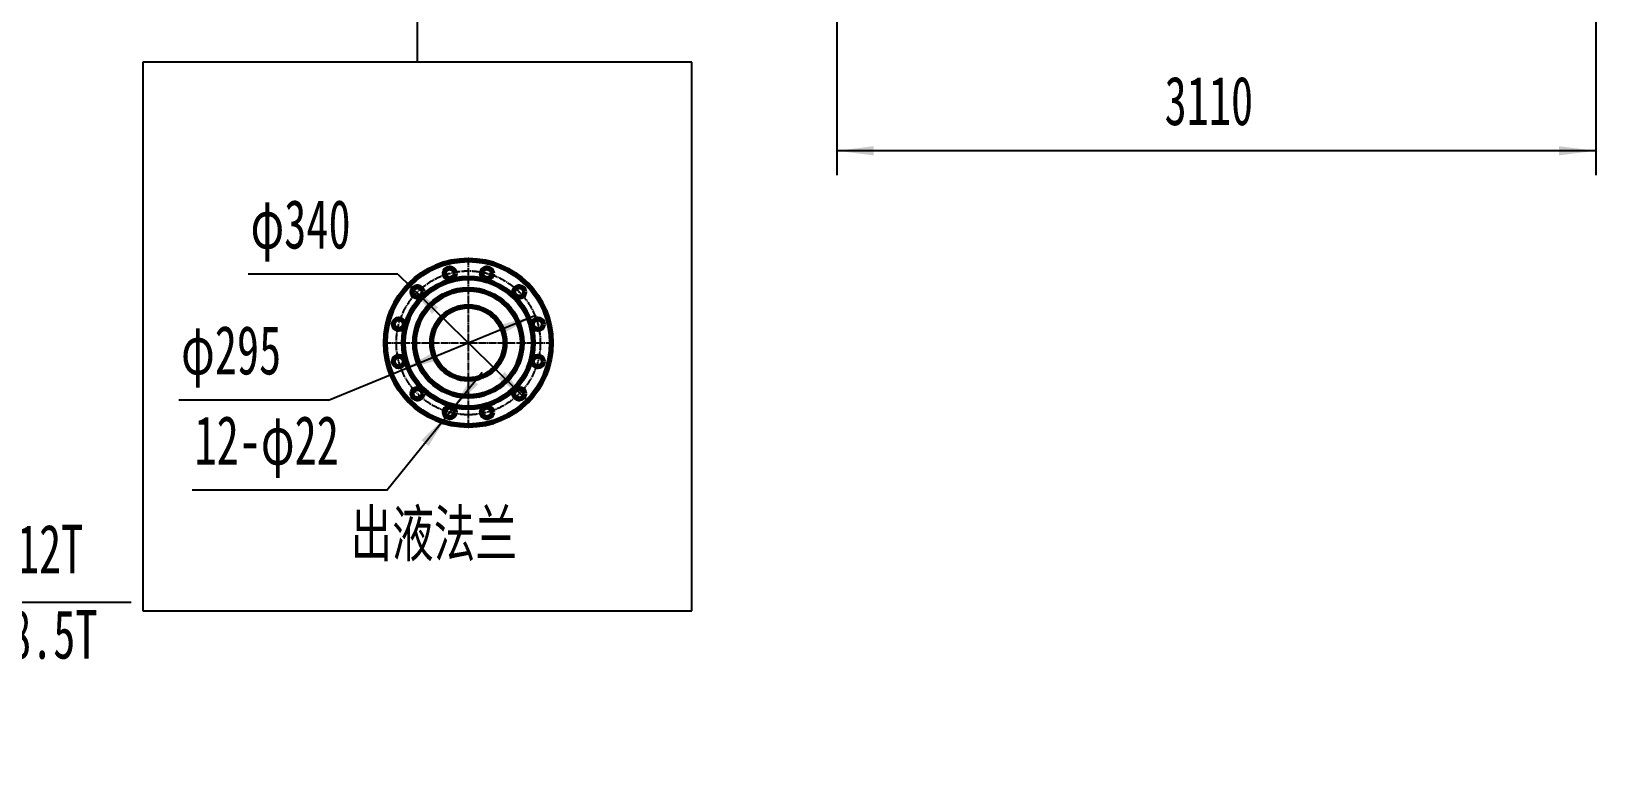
# Model space of a CAD drawing. Header units: millimetres. Extents: x -14850 to 14850, y -10500 to 10500.
# Drawn here: x 4764 to 11176, y -3061 to -20 of the extents above; entities that cross this region are included whole.
import ezdxf

# ---------------------------------------------------------------- set-up
doc = ezdxf.new("R2010")
doc.units = ezdxf.units.MM
doc.linetypes.add('EB_DASHDOT', pattern=[39, 30, -3, 3, -3])
for name, color, linetype, lineweight in [('CAXA0', 7, 'Continuous', 70), ('CAXA1', 1, 'EB_DASHDOT', 25), ('CAXA4', 3, 'Continuous', 25)]:
    doc.layers.add(name, color=color, linetype=linetype, lineweight=lineweight)
doc.styles.add('标准', font='', dxfattribs={"width": 0.667})
doc.styles.get('标准').set_extended_font_data('SimSun')
doc.dimstyles.new('标准', dxfattribs={"dimscale": 50, "dimtxt": 4, "dimasz": 3, "dimexe": 2, "dimexo": 0, "dimtad": 1, "dimdec": 1, "dimdsep": 46, "dimtxsty": '标准', "dimcen": 0, "dimdle": 4, "dimaunit": 1, "dimazin": 2, "dimtfac": 1, "dimtdec": 3, "dimtmove": 0, "dimatfit": 3, "dimfxl": 0, "dimtolj": 1, "dimtzin": 0, "dimarcsym": 0})

# ---------------------------------------------------------------- blocks, each defined once
blk = doc.blocks.new('*D71')
at = {"layer": 'CAXA4', "linetype": 'Continuous', "lineweight": 25}
blk.add_hatch(color=0, dxfattribs=at).paths.add_polyline_path([(2955.3, -3060.7), (3080.2, -2975.7), (3055.5, -2947.5)], flags=0)
at = {"layer": 'CAXA4', "color": 0, "linetype": 'Continuous', "lineweight": 25}
for p, q in [((2955.3, -3060.7), (3749.3, -2361.8)), ((3749.3, -2361.8), (5173.4, -2361.8))]:
    blk.add_line(p, q, dxfattribs=at)
at = {"layer": 'CAXA4', "color": 0, "linetype": 'Continuous', "lineweight": 25, "char_height": 200, "attachment_point": 1, "style": '标准'}
for s, insert in [('\\fSimSun|b0|i0|p34;运行载荷：12T', (3795, -2043.1)), ('\\fSimSun|b0|i0|p34;设备载荷：8.5T', (3762.3, -2393))]:
    blk.add_mtext(s, dxfattribs=dict(at, insert=insert))
blk = doc.blocks.new('*D282')
at = {"layer": 'CAXA4', "linetype": 'Continuous', "lineweight": 25}
for points in [[(8065.7, -510.4), (8215.7, -491.6), (8215.7, -529.1)], [(11175.7, -510.4), (11025.7, -491.6), (11025.7, -529.1)]]:
    blk.add_hatch(color=0, dxfattribs=at).paths.add_polyline_path(points, flags=0)
at = {"layer": 'CAXA4', "color": 0, "linetype": 'Continuous', "lineweight": 25}
for p, q in [((8065.7, 2108.9), (8065.7, -610.4)), ((11175.7, 2108.9), (11175.7, -610.4)), ((11175.7, -510.4), (8065.7, -510.4))]:
    blk.add_line(p, q, dxfattribs=at)
at = {"layer": 'CAXA4', "color": 0, "linetype": 'Continuous', "lineweight": 25, "insert": (9408.7, -205.1), "char_height": 200, "attachment_point": 1, "style": '标准'}
blk.add_mtext('\\fSimSun|b0|i0|p34;3110', dxfattribs=at)
blk = doc.blocks.new('*D298')
at = {"layer": 'CAXA4', "linetype": 'Continuous', "lineweight": 25}
for points in [[(6311.5, -1060.7), (6405.8, -1178.7), (6432, -1151.9)], [(6798.7, -1535), (6678.1, -1443.8), (6704.3, -1417)]]:
    blk.add_hatch(color=0, dxfattribs=at).paths.add_polyline_path(points, flags=0)
at = {"layer": 'CAXA4', "color": 0, "linetype": 'Continuous', "lineweight": 25}
for q in [(5652.3, -1016.3), (6798.7, -1535)]:
    blk.add_line((6265.9, -1016.3), q, dxfattribs=at)
at = {"layer": 'CAXA4', "color": 0, "linetype": 'Continuous', "lineweight": 25, "insert": (5662.3, -711.1), "char_height": 200, "attachment_point": 1, "style": '标准'}
blk.add_mtext('\\fSimSun|b0|i0|p34;φ340', dxfattribs=at)
blk = doc.blocks.new('*D299')
at = {"layer": 'CAXA4', "linetype": 'Continuous', "lineweight": 25}
for points in [[(6486.2, -1573.5), (6594.8, -1468.3), (6565.6, -1444.8)], [(6471.2, -1592.2), (6391.8, -1720.8), (6362.6, -1697.3)]]:
    blk.add_hatch(color=0, dxfattribs=at).paths.add_polyline_path(points, flags=0)
at = {"layer": 'CAXA4', "color": 0, "linetype": 'Continuous', "lineweight": 25}
for q in [(6611.5, -1417.6), (5422.6, -1902.6)]:
    blk.add_line((6221.6, -1902.6), q, dxfattribs=at)
at = {"layer": 'CAXA4', "color": 0, "linetype": 'Continuous', "lineweight": 25, "insert": (5432.6, -1597.4), "char_height": 200, "attachment_point": 1, "style": '标准'}
blk.add_mtext('\\fSimSun|b0|i0|p34;12-φ22', dxfattribs=at)
blk = doc.blocks.new('*D300')
at = {"layer": 'CAXA4', "linetype": 'Continuous', "lineweight": 25}
for points in [[(6828.1, -1186.1), (6696.4, -1260.3), (6682.1, -1225.6)], [(6282.1, -1409.6), (6428, -1370.1), (6413.8, -1335.4)]]:
    blk.add_hatch(color=0, dxfattribs=at).paths.add_polyline_path(points, flags=0)
at = {"layer": 'CAXA4', "color": 0, "linetype": 'Continuous', "lineweight": 25}
for q in [(6828.1, -1186.1), (5367.8, -1532.7)]:
    blk.add_line((5981.4, -1532.7), q, dxfattribs=at)
at = {"layer": 'CAXA4', "color": 0, "linetype": 'Continuous', "lineweight": 25, "insert": (5377.8, -1227.5), "char_height": 200, "attachment_point": 1, "style": '标准'}
blk.add_mtext('\\fSimSun|b0|i0|p34;φ295', dxfattribs=at)

msp = doc.modelspace()

# ---------------------------------------------------------------- linework, layer by layer
at = {"layer": 'CAXA0'}
for centre, radius in [((6555.06, -1297.86), 340), ((6478.71, -1012.91), 22), ((6631.41, -1012.91), 22), ((6555.06, -1297.86), 266), ((6346.46, -1089.26), 22), ((6555.06, -1297.86), 220), ((6763.66, -1089.26), 22), ((6555.06, -1297.86), 150), ((6270.11, -1221.5), 22), ((6840.01, -1221.5), 22), ((6270.11, -1374.21), 22), ((6840.01, -1374.21), 22), ((6346.46, -1506.45), 22), ((6763.66, -1506.45), 22), ((6478.71, -1582.8), 22), ((6631.41, -1582.8), 22)]:
    msp.add_circle(centre, radius, dxfattribs=at)
at = {"layer": 'CAXA1', "linetype": 'EB_DASHDOT', "lineweight": 25}
for p, q in [((6555.06, -1643.86), (6555.06, -951.86)), ((6209.06, -1297.86), (6901.06, -1297.86))]:
    msp.add_line(p, q, dxfattribs=at)
at = {"layer": 'CAXA1'}
msp.add_circle((6555.06, -1297.86), 295, dxfattribs=at)
at = {"layer": 'CAXA4'}
for p, q in [((6346.46, -146.33), (6346.46, 1088.6)), ((7471.46, -146.33), (5221.46, -146.33)), ((5221.46, -146.33), (5221.46, -2396.33)), ((7471.46, -2396.33), (7471.46, -146.33)), ((5221.46, -2396.33), (7471.46, -2396.33))]:
    msp.add_line(p, q, dxfattribs=at)

# ---------------------------------------------------------------- block references
msp.add_blockref('*D71', (0, 0), dxfattribs=at)

# ---------------------------------------------------------------- texts
at = {"layer": 'CAXA4', "linetype": 'Continuous', "lineweight": 25, "insert": (6072.2, -1985.76), "char_height": 187.5, "attachment_point": 1, "style": '标准'}
msp.add_mtext('\\fSimSun|b0|i0|p34;出液法兰', dxfattribs=at)

# ---------------------------------------------------------------- dimensions: what is measured, and where the dimension line sits
at = {"layer": 'CAXA4'}
dim = msp.add_linear_dim(base=(9620.7, -510.35), p1=(11175.7, 2108.92), p2=(8065.7, 2108.92), text='\\fSimSun;3110', dimstyle='标准', dxfattribs=at)
dim.commit()
dim.dimension.update_dxf_attribs({"geometry": '*D282', "text_midpoint": (9620.7, -342.1)})
for p1, p2, text, picture, middle in [((6798.66, -1535.05), (6311.46, -1060.67), '\\fSimSun;φ340', '*D298', (5892.44, -848.09)), ((6828.07, -1186.09), (6282.05, -1409.63), '\\fSimSun;φ295', '*D300', (5607.93, -1364.45)), ((6486.23, -1573.45), (6471.19, -1592.16), '\\fSimSun;12-φ22', '*D299', (5755.39, -1734.38))]:
    dim = msp.add_diameter_dim_2p(p1=p1, p2=p2, text=text, dimstyle='标准', dxfattribs=at)
    dim.commit()
    dim.dimension.update_dxf_attribs({"geometry": picture, "text_midpoint": middle})

doc.saveas('drawing.dxf')
